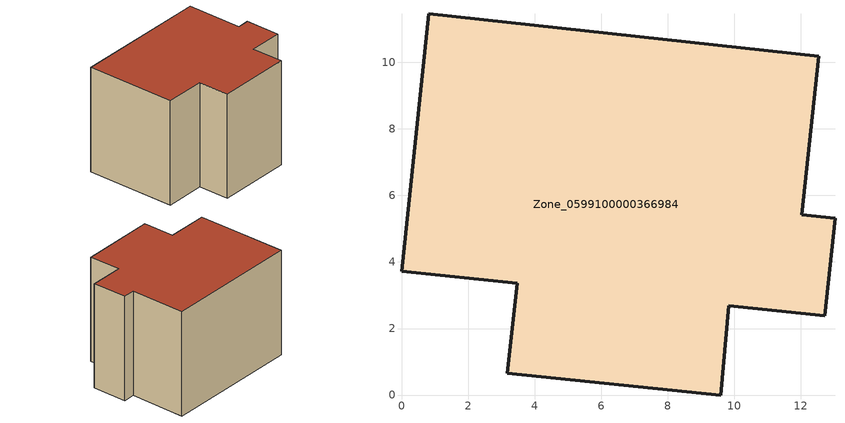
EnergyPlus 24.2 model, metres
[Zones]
Zone_0599100000366984
 floor ground (C_G): 13.02,5.32 12.71,2.38 9.84,2.69 9.59,0 3.18,0.66 3.47,3.35 0,3.72 0.83,11.45 12.54,10.19 12.03,5.42 z0
 wall outside (C_F): 3.47,3.35 3.18,0.66 9.59,0 9.84,2.69 12.71,2.38 13.02,5.32 12.03,5.42 12.54,10.19 0.83,11.45 0,3.72 3.47,3.35 z0:9.16
 roof outside (C_R): 12.54,10.19 0.83,11.45 0,3.72 3.47,3.35 3.18,0.66 9.59,0 9.84,2.69 12.71,2.38 13.02,5.32 12.03,5.42 z9.16
[BUILDING]
Pand.0599100000366984: North Axis=0; Terrain=City; Loads Convergence Tolerance Value=0.04; Temperature Convergence Tolerance Value=0.4; Solar Distribution=FullExterior; Maximum Number of Warmup Days=25; Minimum Number of Warmup Days=1
[Site:Location]
Rotterdam.The.Hague.AP_ZH_NLD Design_Conditions: Latitude=51.96; Longitude=4.45; Time Zone=1; Elevation=-4.5
[SITE:GROUNDTEMPERATURE:BUILDINGSURFACE]
18, 18, 18, 18, 18, 18, 18, 18, 18, 18, 18, 18
[MATERIAL] Thermal Absorptance=0.9; Solar Absorptance=0.7; Visible Absorptance=0.7
Name | Roughness | Thickness | Conductivity | Density | Specific Heat
G.TC.1992-2005 | MediumSmooth | 0.15 | 0.06 | 540 | 1210
F.TC.1992-2005 | Rough | 0.3 | 0.12 | 1920 | 840
R.TC.1992-2005 | MediumRough | 0.2 | 0.08 | 1500 | 1000
[CONSTRUCTION]
C_G: G.TC.1992-2005
C_F: F.TC.1992-2005
C_R: R.TC.1992-2005
[ZONE]
Zone_0599100000366984: Type=1; Multiplier=1; Ceiling Height=Autocalculate; Volume=Autocalculate; Floor Area=autocalculate; Part of Total Floor Area=Yes
[ZONEINFILTRATION:DESIGNFLOWRATE]
Infil_Zone_0599100000366984: Zone or ZoneList or Space or SpaceList=Zone_0599100000366984; Schedule=AlwaysOn; Design Flow Rate Calculation Method=Flow/Area; Flow Rate per Floor Area=0.0015; Constant Term Coefficient=1; Temperature Term Coefficient=0; Velocity Term Coefficient=0; Velocity Squared Term Coefficient=0
[HVACTEMPLATE:ZONE:IDEALLOADSAIRSYSTEM]
Zone_0599100000366984: Maximum Heating Supply Air Temperature=50; Minimum Cooling Supply Air Temperature=13; Maximum Heating Supply Air Humidity Ratio=0.0156; Minimum Cooling Supply Air Humidity Ratio=0.0077; Heating Limit=NoLimit; Cooling Limit=NoLimit; Dehumidification Control Type=ConstantSensibleHeatRatio; Cooling Sensible Heat Ratio=0.7; Dehumidification Setpoint=60; Humidification Control Type=None; Humidification Setpoint=30; Outdoor Air Method=None; Outdoor Air Flow Rate per Person=0.00944; Outdoor Air Flow Rate per Zone Floor Area=0; Outdoor Air Flow Rate per Zone=0; Demand Controlled Ventilation Type=None; Outdoor Air Economizer Type=NoEconomizer; Heat Recovery Type=None; Sensible Heat Recovery Effectiveness=0.7; Latent Heat Recovery Effectiveness=0.65
[ZONECONTROL:THERMOSTAT]
ThermostatControl_Zone_0599100000366984: Zone or ZoneList=Zone_0599100000366984; Control Type Schedule=DualSetpointControlType; Control 1=Thermostat_Zone_0599100000366984; Temperature Difference Between Cutout And Setpoint=0
[THERMOSTATSETPOINT:DUALSETPOINT]
Thermostat_Zone_0599100000366984: Heating Setpoint Temperature Schedule=HeatingSetpoint_Zone_0599100000366984; Cooling Setpoint Temperature Schedule=CoolingSetpoint_Zone_0599100000366984
[SCHEDULE:COMPACT]
HeatingSetpoint_Zone_0599100000366984: Through: 12/31, For: AllDays, Until: 24:00, 21
CoolingSetpoint_Zone_0599100000366984: Through: 12/31, For: AllDays, Until: 24:00, 24
DualSetpointControlType: Through: 12/31, For: AllDays, Until: 24:00, 4
AlwaysOn: Through: 12/31, For: AllDays, Until: 24:00, 1
